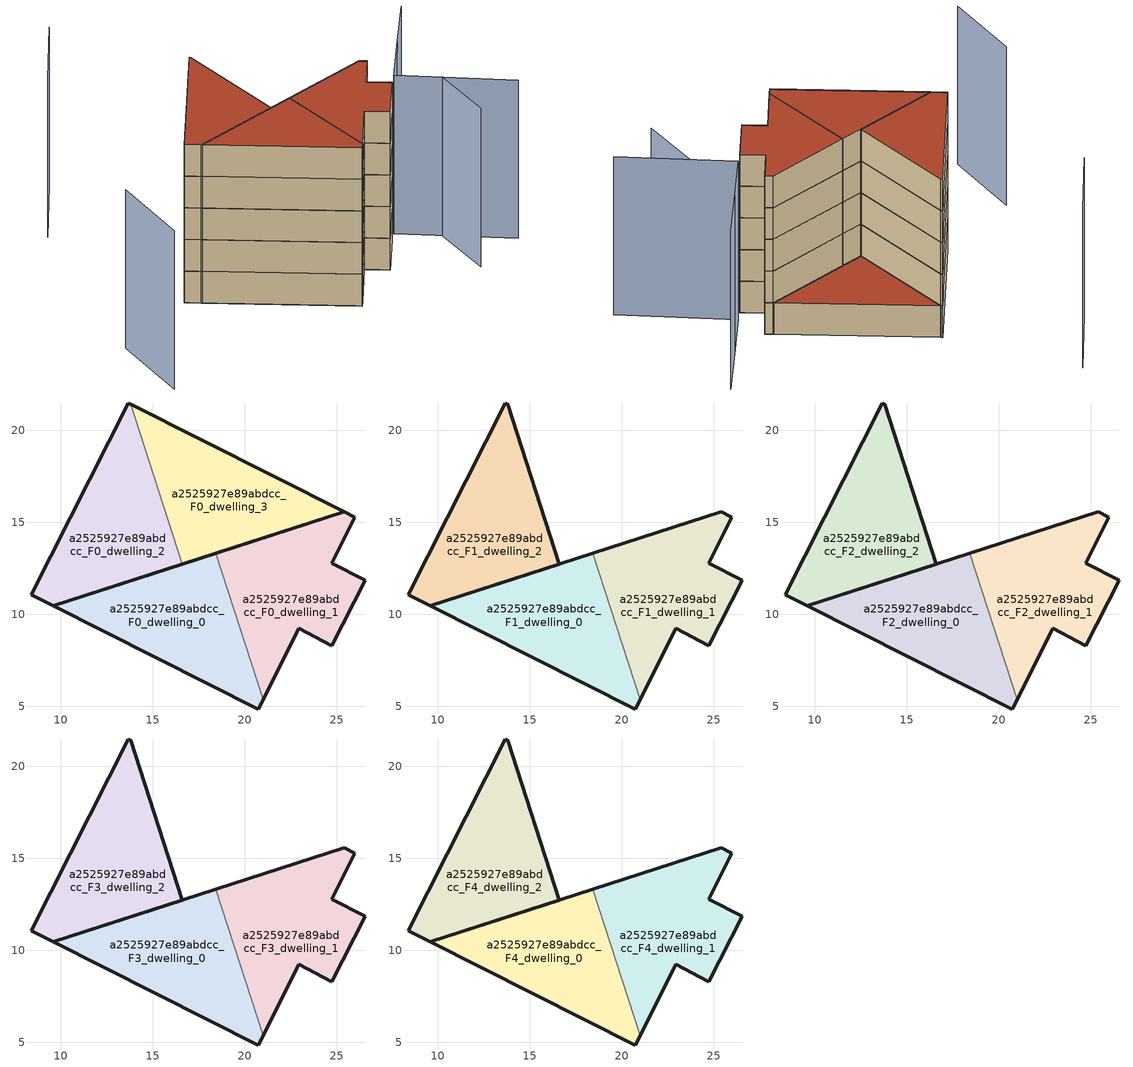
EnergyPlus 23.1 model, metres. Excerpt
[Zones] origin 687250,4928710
a2525927e89abdcc_F0_dwelling_0
 floor ground (EU_floor_Construction): 20.74,4.86 20.99,5.36 18.43,13.31 9.61,10.46 z0
 wall outside (EU_wall_Construction): 20.99,5.36 20.74,4.86 9.61,10.46 18.43,13.31 z0:3
 wall to a2525927e89abdcc_F0_dwelling_1 (EU_wall_Construction): 18.43,13.31 20.99,5.36 z0:3
a2525927e89abdcc_F0_dwelling_1
 floor ground (EU_floor_Construction): 24.73,8.3 26.53,11.85 24.72,12.76 25.98,15.27 25.41,15.56 18.43,13.31 20.99,5.36 22.94,9.23 z0
 wall outside (EU_wall_Construction): 18.43,13.31 25.41,15.56 25.98,15.27 24.72,12.76 26.53,11.85 24.73,8.3 22.94,9.23 20.99,5.36 z0:3
a2525927e89abdcc_F0_dwelling_2
 floor ground (EU_floor_Construction): 16.61,12.72 13.81,21.4 13.67,21.47 8.42,11.06 9.61,10.46 z0
 wall outside (EU_wall_Construction): 16.61,12.72 9.61,10.46 8.42,11.06 13.67,21.47 13.81,21.4 z0:3
 wall to a2525927e89abdcc_F0_dwelling_3 (EU_wall_Construction): 13.81,21.4 16.61,12.72 z0:3
a2525927e89abdcc_F0_dwelling_3
 floor ground (EU_floor_Construction): 25.41,15.56 13.81,21.4 16.61,12.72 z0
 wall outside (EU_wall_Construction): 13.81,21.4 25.41,15.56 16.61,12.72 z0:3
 roof outside (EU_roof_Construction): 25.41,15.56 16.61,12.72 13.81,21.4 z3
a2525927e89abdcc_F1_dwelling_0
 floor to a2525927e89abdcc_F0_dwelling_0 (EU_floor_Construction): 20.74,4.86 20.99,5.36 18.43,13.31 9.61,10.46 z3
 wall outside (EU_wall_Construction): 20.99,5.36 20.74,4.86 9.61,10.46 18.43,13.31 z3:6
 wall to a2525927e89abdcc_F1_dwelling_1 (EU_wall_Construction): 18.43,13.31 20.99,5.36 z3:6
a2525927e89abdcc_F1_dwelling_1
 floor to a2525927e89abdcc_F0_dwelling_1 (EU_floor_Construction): 24.73,8.3 26.53,11.85 24.72,12.76 25.98,15.27 25.41,15.56 18.43,13.31 20.99,5.36 22.94,9.23 z3
 wall outside (EU_wall_Construction): 18.43,13.31 25.41,15.56 25.98,15.27 24.72,12.76 26.53,11.85 24.73,8.3 22.94,9.23 20.99,5.36 z3:6
a2525927e89abdcc_F1_dwelling_2
 floor to a2525927e89abdcc_F0_dwelling_2 (EU_floor_Construction): 16.61,12.72 13.81,21.4 13.67,21.47 8.42,11.06 9.61,10.46 z3
 wall outside (EU_wall_Construction): 16.61,12.72 9.61,10.46 8.42,11.06 13.67,21.47 13.81,21.4 16.61,12.72 z3:6
a2525927e89abdcc_F2_dwelling_0
 floor to a2525927e89abdcc_F1_dwelling_0 (EU_floor_Construction): 20.74,4.86 20.99,5.36 18.43,13.31 9.61,10.46 z6
 wall outside (EU_wall_Construction): 20.99,5.36 20.74,4.86 9.61,10.46 18.43,13.31 z6:9
 wall to a2525927e89abdcc_F2_dwelling_1 (EU_wall_Construction): 18.43,13.31 20.99,5.36 z6:9
a2525927e89abdcc_F2_dwelling_1
 floor to a2525927e89abdcc_F1_dwelling_1 (EU_floor_Construction): 24.73,8.3 26.53,11.85 24.72,12.76 25.98,15.27 25.41,15.56 18.43,13.31 20.99,5.36 22.94,9.23 z6
 wall outside (EU_wall_Construction): 18.43,13.31 25.41,15.56 25.98,15.27 24.72,12.76 26.53,11.85 24.73,8.3 22.94,9.23 20.99,5.36 z6:9
a2525927e89abdcc_F2_dwelling_2
 floor to a2525927e89abdcc_F1_dwelling_2 (EU_floor_Construction): 16.61,12.72 13.81,21.4 13.67,21.47 8.42,11.06 9.61,10.46 z6
 wall outside (EU_wall_Construction): 16.61,12.72 9.61,10.46 8.42,11.06 13.67,21.47 13.81,21.4 16.61,12.72 z6:9
a2525927e89abdcc_F3_dwelling_0
 floor to a2525927e89abdcc_F2_dwelling_0 (EU_floor_Construction): 20.74,4.86 20.99,5.36 18.43,13.31 9.61,10.46 z9
 wall outside (EU_wall_Construction): 20.99,5.36 20.74,4.86 9.61,10.46 18.43,13.31 z9:12
 wall to a2525927e89abdcc_F3_dwelling_1 (EU_wall_Construction): 18.43,13.31 20.99,5.36 z9:12
a2525927e89abdcc_F3_dwelling_1
 floor to a2525927e89abdcc_F2_dwelling_1 (EU_floor_Construction): 24.73,8.3 26.53,11.85 24.72,12.76 25.98,15.27 25.41,15.56 18.43,13.31 20.99,5.36 22.94,9.23 z9
 wall outside (EU_wall_Construction): 18.43,13.31 25.41,15.56 25.98,15.27 24.72,12.76 26.53,11.85 24.73,8.3 22.94,9.23 20.99,5.36 z9:12
a2525927e89abdcc_F3_dwelling_2
 floor to a2525927e89abdcc_F2_dwelling_2 (EU_floor_Construction): 16.61,12.72 13.81,21.4 13.67,21.47 8.42,11.06 9.61,10.46 z9
 wall outside (EU_wall_Construction): 16.61,12.72 9.61,10.46 8.42,11.06 13.67,21.47 13.81,21.4 16.61,12.72 z9:12
a2525927e89abdcc_F4_dwelling_0
 floor to a2525927e89abdcc_F3_dwelling_0 (EU_floor_Construction): 20.74,4.86 20.99,5.36 18.43,13.31 9.61,10.46 z12
 wall outside (EU_wall_Construction): 20.99,5.36 20.74,4.86 9.61,10.46 18.43,13.31 z12:15
 wall to a2525927e89abdcc_F4_dwelling_1 (EU_wall_Construction): 18.43,13.31 20.99,5.36 z12:15
 roof outside (EU_roof_Construction): 18.43,13.31 20.99,5.36 20.74,4.86 9.61,10.46 z15
a2525927e89abdcc_F4_dwelling_1
 floor to a2525927e89abdcc_F3_dwelling_1 (EU_floor_Construction): 24.73,8.3 26.53,11.85 24.72,12.76 25.98,15.27 25.41,15.56 18.43,13.31 20.99,5.36 22.94,9.23 z12
 wall outside (EU_wall_Construction): 18.43,13.31 25.41,15.56 25.98,15.27 24.72,12.76 26.53,11.85 24.73,8.3 22.94,9.23 20.99,5.36 z12:15
 roof outside (EU_roof_Construction): 25.98,15.27 24.72,12.76 26.53,11.85 24.73,8.3 22.94,9.23 20.99,5.36 18.43,13.31 25.41,15.56 z15
a2525927e89abdcc_F4_dwelling_2
 floor to a2525927e89abdcc_F3_dwelling_2 (EU_floor_Construction): 16.61,12.72 13.81,21.4 13.67,21.47 8.42,11.06 9.61,10.46 z12
 wall outside (EU_wall_Construction): 16.61,12.72 9.61,10.46 8.42,11.06 13.67,21.47 13.81,21.4 16.61,12.72 z12:15
 roof outside (EU_roof_Construction): 13.81,21.4 16.61,12.72 9.61,10.46 8.42,11.06 13.67,21.47 z15
shading: 1.77,7.47 2.87,0.92 / 31.28,5.79 30.32,10.82 / 35.49,7.99 27.01,12.62 / 27.01,12.62 29.2,16.64 / 29.2,16.64 31.47,20.8 / 5.58,29.7 2.53,23.44 z0:15
[Building]
EU S2 Campaign: North Axis=0; Terrain=City; Solar Distribution=FullExterior
[Site:Location]
Bologna: Latitude=44.5; Longitude=11.25; Time Zone=1; Elevation=37
[SizingPeriod:WeatherFileDays]
AnnualSizingPeriod: Begin Month=1; Begin Day of Month=1; End Month=12; End Day of Month=31; Day of Week for Start Day=Monday; Use Weather File Daylight Saving Period=No; Use Weather File Rain and Snow Indicators=No
[MATERIAL]
EU_InternalMass_Material: Roughness=MediumRough; Thickness=0.1; Conductivity=1; Density=1800; Specific Heat=900; Thermal Absorptance=0.9; Solar Absorptance=0.7; Visible Absorptance=0.7
[MATERIAL:NOMASS] Roughness=MediumRough; Thermal Absorptance=0.9; Solar Absorptance=0.7; Visible Absorptance=0.7
Name | Thermal Resistance
EU_wall_NoMass | 0.905828
EU_roof_NoMass | 0.37593
EU_floor_NoMass | 0.67114
[CONSTRUCTION]
EU_wall_Construction: EU_wall_NoMass
EU_roof_Construction: EU_roof_NoMass
EU_floor_Construction: EU_floor_NoMass
EU_InternalMass_Construction: EU_InternalMass_Material
[ZONE] Type=1; Multiplier=1; Ceiling Height=autocalculate; Floor Area=autocalculate; Part of Total Floor Area=Yes
Name | Volume
a2525927e89abdcc_F0_dwelling_0; a2525927e89abdcc_F1_dwelling_0; a2525927e89abdcc_F2_dwelling_0; a2525927e89abdcc_F3_dwelling_0; a2525927e89abdcc_F4_dwelling_0 | 126.538
a2525927e89abdcc_F0_dwelling_1 | 126.557
a2525927e89abdcc_F1_dwelling_1; a2525927e89abdcc_F2_dwelling_1; a2525927e89abdcc_F3_dwelling_1; a2525927e89abdcc_F4_dwelling_1 | 126.558
a2525927e89abdcc_F0_dwelling_2; a2525927e89abdcc_F1_dwelling_2; a2525927e89abdcc_F2_dwelling_2; a2525927e89abdcc_F3_dwelling_2; a2525927e89abdcc_F4_dwelling_2 | 126.547
a2525927e89abdcc_F0_dwelling_3 | 126.549
[INTERNALMASS] Construction=EU_InternalMass_Construction
Name | Zone or ZoneList | Surface Area
a2525927e89abdcc_F0_dwelling_0_EU_InternalMass | a2525927e89abdcc_F0_dwelling_0 | 42.1861
a2525927e89abdcc_F0_dwelling_1_EU_InternalMass | a2525927e89abdcc_F0_dwelling_1 | 42.1854
a2525927e89abdcc_F0_dwelling_2_EU_InternalMass | a2525927e89abdcc_F0_dwelling_2 | 42.1825
a2525927e89abdcc_F0_dwelling_3_EU_InternalMass | a2525927e89abdcc_F0_dwelling_3 | 42.1827
a2525927e89abdcc_F1_dwelling_0_EU_InternalMass | a2525927e89abdcc_F1_dwelling_0 | 56.243
a2525927e89abdcc_F1_dwelling_1_EU_InternalMass | a2525927e89abdcc_F1_dwelling_1 | 56.2506
a2525927e89abdcc_F1_dwelling_2_EU_InternalMass | a2525927e89abdcc_F1_dwelling_2 | 56.2502
a2525927e89abdcc_F2_dwelling_0_EU_InternalMass | a2525927e89abdcc_F2_dwelling_0 | 56.243
a2525927e89abdcc_F2_dwelling_1_EU_InternalMass | a2525927e89abdcc_F2_dwelling_1 | 56.2506
a2525927e89abdcc_F2_dwelling_2_EU_InternalMass | a2525927e89abdcc_F2_dwelling_2 | 56.2502
a2525927e89abdcc_F3_dwelling_0_EU_InternalMass | a2525927e89abdcc_F3_dwelling_0 | 56.243
a2525927e89abdcc_F3_dwelling_1_EU_InternalMass | a2525927e89abdcc_F3_dwelling_1 | 56.2506
a2525927e89abdcc_F3_dwelling_2_EU_InternalMass | a2525927e89abdcc_F3_dwelling_2 | 56.2502
a2525927e89abdcc_F4_dwelling_0_EU_InternalMass | a2525927e89abdcc_F4_dwelling_0 | 56.243
a2525927e89abdcc_F4_dwelling_1_EU_InternalMass | a2525927e89abdcc_F4_dwelling_1 | 56.2506
a2525927e89abdcc_F4_dwelling_2_EU_InternalMass | a2525927e89abdcc_F4_dwelling_2 | 56.2502
[OTHEREQUIPMENT] Fuel Type=Electricity; Design Level Calculation Method=Watts/Area; Power per Zone Floor Area=1; Fraction Latent=0; Fraction Radiant=0; Fraction Lost=0; Carbon Dioxide Generation Rate=0; EndUse Subcategory=EU_Step8_InternalGains
Name | Zone or ZoneList or Space or SpaceList | Schedule
EU_Step8_InternalGain_a2525927e89abdcc_F0_dwelling_0_f000 | a2525927e89abdcc_F0_dwelling_0 | EU_Step8_GainSchedule_a2525927e89abdcc_F0_dwelling_0_f000
EU_Step8_InternalGain_a2525927e89abdcc_F0_dwelling_1_f000 | a2525927e89abdcc_F0_dwelling_1 | EU_Step8_GainSchedule_a2525927e89abdcc_F0_dwelling_1_f000
EU_Step8_InternalGain_a2525927e89abdcc_F0_dwelling_2_f000 | a2525927e89abdcc_F0_dwelling_2 | EU_Step8_GainSchedule_a2525927e89abdcc_F0_dwelling_2_f000
EU_Step8_InternalGain_a2525927e89abdcc_F0_dwelling_3_f000 | a2525927e89abdcc_F0_dwelling_3 | EU_Step8_GainSchedule_a2525927e89abdcc_F0_dwelling_3_f000
EU_Step8_InternalGain_a2525927e89abdcc_F1_dwelling_0_f000 | a2525927e89abdcc_F1_dwelling_0 | EU_Step8_GainSchedule_a2525927e89abdcc_F1_dwelling_0_f000
EU_Step8_InternalGain_a2525927e89abdcc_F1_dwelling_1_f000 | a2525927e89abdcc_F1_dwelling_1 | EU_Step8_GainSchedule_a2525927e89abdcc_F1_dwelling_1_f000
EU_Step8_InternalGain_a2525927e89abdcc_F1_dwelling_2_f000 | a2525927e89abdcc_F1_dwelling_2 | EU_Step8_GainSchedule_a2525927e89abdcc_F1_dwelling_2_f000
EU_Step8_InternalGain_a2525927e89abdcc_F2_dwelling_0_f000 | a2525927e89abdcc_F2_dwelling_0 | EU_Step8_GainSchedule_a2525927e89abdcc_F2_dwelling_0_f000
EU_Step8_InternalGain_a2525927e89abdcc_F2_dwelling_1_f000 | a2525927e89abdcc_F2_dwelling_1 | EU_Step8_GainSchedule_a2525927e89abdcc_F2_dwelling_1_f000
EU_Step8_InternalGain_a2525927e89abdcc_F2_dwelling_2_f000 | a2525927e89abdcc_F2_dwelling_2 | EU_Step8_GainSchedule_a2525927e89abdcc_F2_dwelling_2_f000
EU_Step8_InternalGain_a2525927e89abdcc_F3_dwelling_0_f000 | a2525927e89abdcc_F3_dwelling_0 | EU_Step8_GainSchedule_a2525927e89abdcc_F3_dwelling_0_f000
EU_Step8_InternalGain_a2525927e89abdcc_F3_dwelling_1_f000 | a2525927e89abdcc_F3_dwelling_1 | EU_Step8_GainSchedule_a2525927e89abdcc_F3_dwelling_1_f000
EU_Step8_InternalGain_a2525927e89abdcc_F3_dwelling_2_f000 | a2525927e89abdcc_F3_dwelling_2 | EU_Step8_GainSchedule_a2525927e89abdcc_F3_dwelling_2_f000
EU_Step8_InternalGain_a2525927e89abdcc_F4_dwelling_0_f000 | a2525927e89abdcc_F4_dwelling_0 | EU_Step8_GainSchedule_a2525927e89abdcc_F4_dwelling_0_f000
EU_Step8_InternalGain_a2525927e89abdcc_F4_dwelling_1_f000 | a2525927e89abdcc_F4_dwelling_1 | EU_Step8_GainSchedule_a2525927e89abdcc_F4_dwelling_1_f000
EU_Step8_InternalGain_a2525927e89abdcc_F4_dwelling_2_f000 | a2525927e89abdcc_F4_dwelling_2 | EU_Step8_GainSchedule_a2525927e89abdcc_F4_dwelling_2_f000
[ZONEVENTILATION:DESIGNFLOWRATE] Schedule=EU_AlwaysOn; Design Flow Rate Calculation Method=AirChanges/Hour; Air Changes per Hour=0.73129; Ventilation Type=Natural; Fan Pressure Rise=0; Fan Total Efficiency=1; Constant Term Coefficient=1; Temperature Term Coefficient=0; Velocity Term Coefficient=0; Velocity Squared Term Coefficient=0; Minimum Indoor Temperature=-100; Maximum Indoor Temperature=100; Delta Temperature=-100; Minimum Outdoor Temperature=-100; Maximum Outdoor Temperature=100; Maximum Wind Speed=40
Name | Zone or ZoneList or Space or SpaceList
EU_ConstantAir_a2525927e89abdcc_F0_dwelling_0 | a2525927e89abdcc_F0_dwelling_0
EU_ConstantAir_a2525927e89abdcc_F0_dwelling_1 | a2525927e89abdcc_F0_dwelling_1
EU_ConstantAir_a2525927e89abdcc_F0_dwelling_2 | a2525927e89abdcc_F0_dwelling_2
EU_ConstantAir_a2525927e89abdcc_F0_dwelling_3 | a2525927e89abdcc_F0_dwelling_3
EU_ConstantAir_a2525927e89abdcc_F1_dwelling_0 | a2525927e89abdcc_F1_dwelling_0
EU_ConstantAir_a2525927e89abdcc_F1_dwelling_1 | a2525927e89abdcc_F1_dwelling_1
EU_ConstantAir_a2525927e89abdcc_F1_dwelling_2 | a2525927e89abdcc_F1_dwelling_2
EU_ConstantAir_a2525927e89abdcc_F2_dwelling_0 | a2525927e89abdcc_F2_dwelling_0
EU_ConstantAir_a2525927e89abdcc_F2_dwelling_1 | a2525927e89abdcc_F2_dwelling_1
EU_ConstantAir_a2525927e89abdcc_F2_dwelling_2 | a2525927e89abdcc_F2_dwelling_2
EU_ConstantAir_a2525927e89abdcc_F3_dwelling_0 | a2525927e89abdcc_F3_dwelling_0
EU_ConstantAir_a2525927e89abdcc_F3_dwelling_1 | a2525927e89abdcc_F3_dwelling_1
EU_ConstantAir_a2525927e89abdcc_F3_dwelling_2 | a2525927e89abdcc_F3_dwelling_2
EU_ConstantAir_a2525927e89abdcc_F4_dwelling_0 | a2525927e89abdcc_F4_dwelling_0
EU_ConstantAir_a2525927e89abdcc_F4_dwelling_1 | a2525927e89abdcc_F4_dwelling_1
EU_ConstantAir_a2525927e89abdcc_F4_dwelling_2 | a2525927e89abdcc_F4_dwelling_2
[HVACTEMPLATE:THERMOSTAT] Constant Heating Setpoint=20; Constant Cooling Setpoint=50
EU_HeatOnly_a2525927e89abdcc_F0_dwelling_0; EU_HeatOnly_a2525927e89abdcc_F0_dwelling_1; EU_HeatOnly_a2525927e89abdcc_F0_dwelling_2; EU_HeatOnly_a2525927e89abdcc_F0_dwelling_3; EU_HeatOnly_a2525927e89abdcc_F1_dwelling_0; EU_HeatOnly_a2525927e89abdcc_F1_dwelling_1; EU_HeatOnly_a2525927e89abdcc_F1_dwelling_2; EU_HeatOnly_a2525927e89abdcc_F2_dwelling_0; EU_HeatOnly_a2525927e89abdcc_F2_dwelling_1; EU_HeatOnly_a2525927e89abdcc_F2_dwelling_2; EU_HeatOnly_a2525927e89abdcc_F3_dwelling_0; EU_HeatOnly_a2525927e89abdcc_F3_dwelling_1; EU_HeatOnly_a2525927e89abdcc_F3_dwelling_2; EU_HeatOnly_a2525927e89abdcc_F4_dwelling_0; EU_HeatOnly_a2525927e89abdcc_F4_dwelling_1; EU_HeatOnly_a2525927e89abdcc_F4_dwelling_2
[HVACTEMPLATE:ZONE:IDEALLOADSAIRSYSTEM] System Availability Schedule=EU_AlwaysOn; Maximum Heating Supply Air Temperature=50; Minimum Cooling Supply Air Temperature=13; Maximum Heating Supply Air Humidity Ratio=0.0156; Minimum Cooling Supply Air Humidity Ratio=0.0077; Heating Limit=NoLimit; Cooling Limit=NoLimit; Heating Availability Schedule=EU_AlwaysOn; Cooling Availability Schedule=EU_CoolingOff; Dehumidification Control Type=ConstantSensibleHeatRatio; Cooling Sensible Heat Ratio=0.7; Dehumidification Setpoint=60; Humidification Control Type=None; Humidification Setpoint=30; Outdoor Air Method=None; Outdoor Air Flow Rate per Person=0.00944; Outdoor Air Flow Rate per Zone Floor Area=0; Outdoor Air Flow Rate per Zone=0; Demand Controlled Ventilation Type=None; Outdoor Air Economizer Type=NoEconomizer; Heat Recovery Type=None; Sensible Heat Recovery Effectiveness=0.7; Latent Heat Recovery Effectiveness=0.65
Name | Template Thermostat
a2525927e89abdcc_F0_dwelling_0 | EU_HeatOnly_a2525927e89abdcc_F0_dwelling_0
a2525927e89abdcc_F0_dwelling_1 | EU_HeatOnly_a2525927e89abdcc_F0_dwelling_1
a2525927e89abdcc_F0_dwelling_2 | EU_HeatOnly_a2525927e89abdcc_F0_dwelling_2
a2525927e89abdcc_F0_dwelling_3 | EU_HeatOnly_a2525927e89abdcc_F0_dwelling_3
a2525927e89abdcc_F1_dwelling_0 | EU_HeatOnly_a2525927e89abdcc_F1_dwelling_0
a2525927e89abdcc_F1_dwelling_1 | EU_HeatOnly_a2525927e89abdcc_F1_dwelling_1
a2525927e89abdcc_F1_dwelling_2 | EU_HeatOnly_a2525927e89abdcc_F1_dwelling_2
a2525927e89abdcc_F2_dwelling_0 | EU_HeatOnly_a2525927e89abdcc_F2_dwelling_0
a2525927e89abdcc_F2_dwelling_1 | EU_HeatOnly_a2525927e89abdcc_F2_dwelling_1
a2525927e89abdcc_F2_dwelling_2 | EU_HeatOnly_a2525927e89abdcc_F2_dwelling_2
a2525927e89abdcc_F3_dwelling_0 | EU_HeatOnly_a2525927e89abdcc_F3_dwelling_0
a2525927e89abdcc_F3_dwelling_1 | EU_HeatOnly_a2525927e89abdcc_F3_dwelling_1
a2525927e89abdcc_F3_dwelling_2 | EU_HeatOnly_a2525927e89abdcc_F3_dwelling_2
a2525927e89abdcc_F4_dwelling_0 | EU_HeatOnly_a2525927e89abdcc_F4_dwelling_0
a2525927e89abdcc_F4_dwelling_1 | EU_HeatOnly_a2525927e89abdcc_F4_dwelling_1
a2525927e89abdcc_F4_dwelling_2 | EU_HeatOnly_a2525927e89abdcc_F4_dwelling_2
[SIZING:ZONE] Zone Cooling Design Supply Air Temperature Input Method=SupplyAirTemperature; Zone Cooling Design Supply Air Temperature=13; Zone Heating Design Supply Air Temperature Input Method=SupplyAirTemperature; Zone Heating Design Supply Air Temperature=50; Zone Cooling Design Supply Air Humidity Ratio=0.008; Zone Heating Design Supply Air Humidity Ratio=0.008; Cooling Design Air Flow Method=DesignDay; Cooling Design Air Flow Rate=0; Cooling Minimum Air Flow per Zone Floor Area=0.000762; Cooling Minimum Air Flow=0; Cooling Minimum Air Flow Fraction=0.2; Heating Design Air Flow Method=DesignDay; Heating Design Air Flow Rate=0; Heating Maximum Air Flow per Zone Floor Area=0.002032; Heating Maximum Air Flow=0.141576; Heating Maximum Air Flow Fraction=0.3; Account for Dedicated Outdoor Air System=No; Dedicated Outdoor Air System Control Strategy=NeutralSupplyAir; Dedicated Outdoor Air Low Setpoint Temperature for Design=autosize; Dedicated Outdoor Air High Setpoint Temperature for Design=autosize; Zone Load Sizing Method=Sensible Load Only No Latent Load; Zone Latent Cooling Design Supply Air Humidity Ratio Input Method=HumidityRatioDifference; Zone Cooling Design Supply Air Humidity Ratio Difference=0.005; Zone Latent Heating Design Supply Air Humidity Ratio Input Method=HumidityRatioDifference; Zone Humidification Design Supply Air Humidity Ratio Difference=0.005
a2525927e89abdcc_F0_dwelling_0; a2525927e89abdcc_F0_dwelling_1; a2525927e89abdcc_F0_dwelling_2; a2525927e89abdcc_F0_dwelling_3; a2525927e89abdcc_F1_dwelling_0; a2525927e89abdcc_F1_dwelling_1; a2525927e89abdcc_F1_dwelling_2; a2525927e89abdcc_F2_dwelling_0; a2525927e89abdcc_F2_dwelling_1; a2525927e89abdcc_F2_dwelling_2; a2525927e89abdcc_F3_dwelling_0; a2525927e89abdcc_F3_dwelling_1; a2525927e89abdcc_F3_dwelling_2; a2525927e89abdcc_F4_dwelling_0; a2525927e89abdcc_F4_dwelling_1; a2525927e89abdcc_F4_dwelling_2
[SCHEDULE:CONSTANT]
Name | Hourly Value
EU_AlwaysOn | 1
EU_CoolingOff | 0
[SCHEDULE:FILE] Column Number=1; Rows to Skip at Top=0; Number of Hours of Data=8760; Column Separator=Comma; Interpolate to Timestep=No; Minutes per Item=60; Adjust Schedule for Daylight Savings=Yes
Name | File
EU_Step8_GainSchedule_a2525927e89abdcc_F0_dwelling_0_f000 | ../../schedules/a2525927e89abdcc/a2525927e89abdcc_F0_dwelling_0_f000_gain.csv
EU_Step8_GainSchedule_a2525927e89abdcc_F0_dwelling_1_f000 | ../../schedules/a2525927e89abdcc/a2525927e89abdcc_F0_dwelling_1_f000_gain.csv
EU_Step8_GainSchedule_a2525927e89abdcc_F0_dwelling_2_f000 | ../../schedules/a2525927e89abdcc/a2525927e89abdcc_F0_dwelling_2_f000_gain.csv
EU_Step8_GainSchedule_a2525927e89abdcc_F0_dwelling_3_f000 | ../../schedules/a2525927e89abdcc/a2525927e89abdcc_F0_dwelling_3_f000_gain.csv
EU_Step8_GainSchedule_a2525927e89abdcc_F1_dwelling_0_f000 | ../../schedules/a2525927e89abdcc/a2525927e89abdcc_F1_dwelling_0_f000_gain.csv
EU_Step8_GainSchedule_a2525927e89abdcc_F1_dwelling_1_f000 | ../../schedules/a2525927e89abdcc/a2525927e89abdcc_F1_dwelling_1_f000_gain.csv
EU_Step8_GainSchedule_a2525927e89abdcc_F1_dwelling_2_f000 | ../../schedules/a2525927e89abdcc/a2525927e89abdcc_F1_dwelling_2_f000_gain.csv
EU_Step8_GainSchedule_a2525927e89abdcc_F2_dwelling_0_f000 | ../../schedules/a2525927e89abdcc/a2525927e89abdcc_F2_dwelling_0_f000_gain.csv
EU_Step8_GainSchedule_a2525927e89abdcc_F2_dwelling_1_f000 | ../../schedules/a2525927e89abdcc/a2525927e89abdcc_F2_dwelling_1_f000_gain.csv
EU_Step8_GainSchedule_a2525927e89abdcc_F2_dwelling_2_f000 | ../../schedules/a2525927e89abdcc/a2525927e89abdcc_F2_dwelling_2_f000_gain.csv
EU_Step8_GainSchedule_a2525927e89abdcc_F3_dwelling_0_f000 | ../../schedules/a2525927e89abdcc/a2525927e89abdcc_F3_dwelling_0_f000_gain.csv
EU_Step8_GainSchedule_a2525927e89abdcc_F3_dwelling_1_f000 | ../../schedules/a2525927e89abdcc/a2525927e89abdcc_F3_dwelling_1_f000_gain.csv
EU_Step8_GainSchedule_a2525927e89abdcc_F3_dwelling_2_f000 | ../../schedules/a2525927e89abdcc/a2525927e89abdcc_F3_dwelling_2_f000_gain.csv
EU_Step8_GainSchedule_a2525927e89abdcc_F4_dwelling_0_f000 | ../../schedules/a2525927e89abdcc/a2525927e89abdcc_F4_dwelling_0_f000_gain.csv
EU_Step8_GainSchedule_a2525927e89abdcc_F4_dwelling_1_f000 | ../../schedules/a2525927e89abdcc/a2525927e89abdcc_F4_dwelling_1_f000_gain.csv
EU_Step8_GainSchedule_a2525927e89abdcc_F4_dwelling_2_f000 | ../../schedules/a2525927e89abdcc/a2525927e89abdcc_F4_dwelling_2_f000_gain.csv
